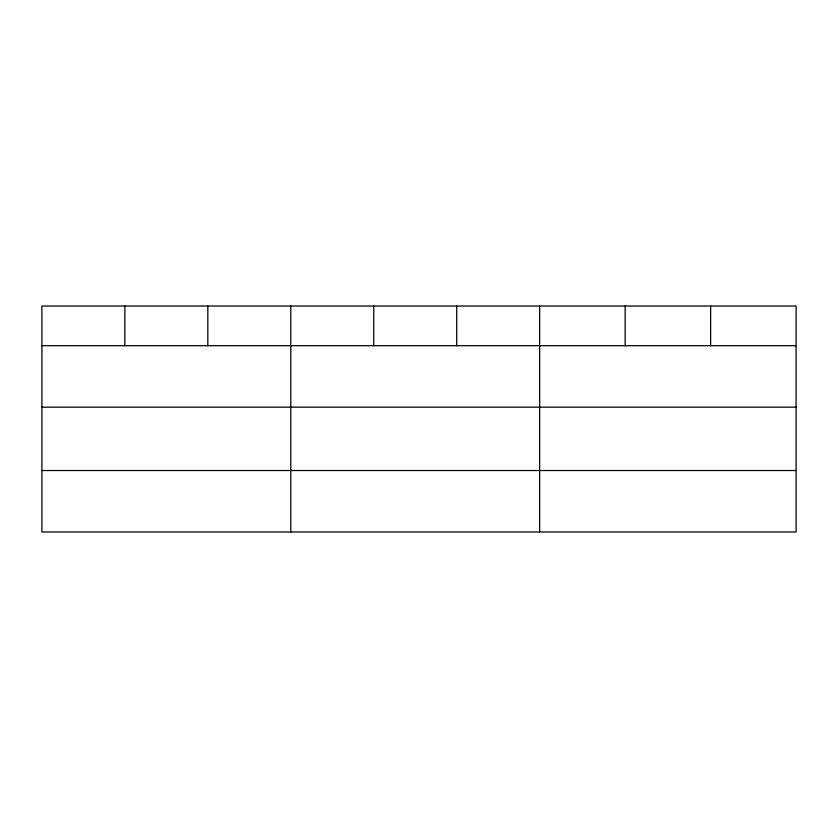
<?xml version="1.0" encoding="UTF-8"?>
<svg xmlns="http://www.w3.org/2000/svg" width="838" height="838" viewBox="0 0 838 838"><rect width="100%" height="100%" fill="white"/><g stroke="black" fill="none" stroke-linecap="round" stroke-linejoin="round"><path stroke-width="1.26" d="M796.1 407.174L796.1 306.017L41.9 306.017L41.9 531.983L796.1 531.983L796.1 407.174L41.9 407.174M41.9 345.696L796.1 345.696M41.9 470.516L796.1 470.516M710.624 306.017L710.624 345.696M625.148 306.017L625.148 345.696M539.672 306.017L539.672 531.983M456.71 306.017L456.71 345.696M373.748 306.017L373.748 345.696M290.786 306.017L290.786 531.983M207.824 306.017L207.824 345.696M124.862 306.017L124.862 345.696"/></g></svg>
